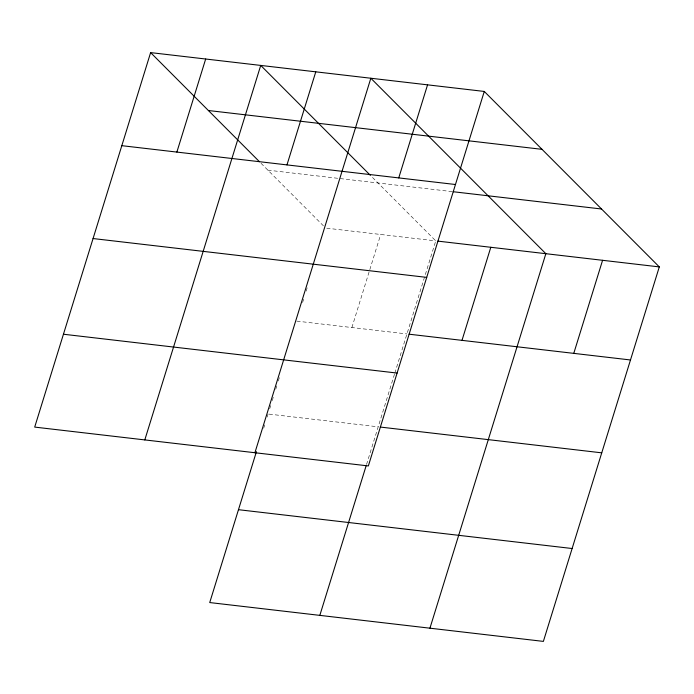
<?xml version="1.0" encoding="UTF-8"?>
<svg xmlns="http://www.w3.org/2000/svg" width="694" height="694" viewBox="0 0 694 694"><rect width="100%" height="100%" fill="white"/><g stroke="black" fill="none" stroke-linecap="round" stroke-linejoin="round"><path stroke-width="0.52" stroke-dasharray="3.47 2.6" d="M263.677 428.25L264.943 424.181M267.147 417.059L268.092 414.006M269.688 408.844L270.964 404.715M272.248 400.585L273.523 396.456M275.761 389.239L277.036 385.109M278.311 380.98L279.595 376.851M302.601 302.515L303.885 298.385M306.123 291.142L307.407 287.004M351.893 327.542L369.494 270.669M369.815 269.628L380.702 234.468M366.536 464.486L394.487 374.196M394.808 373.164L435.754 240.879L371.134 176.094M267.893 170.16L452.106 191.605M326.709 228.187L435.754 240.879M296.841 321.131L406.944 333.944M269.151 414.127L378.195 426.819M261.022 163.281L323.43 225.836"/><path stroke-width="1.04" d="M150.624 52.605L34.7 427.096L368.349 465.934L484.273 91.443L150.624 52.605L259.495 161.745M176.866 152.081L205.676 59.016M144.803 439.918L260.727 65.418L370.37 175.33M286.969 164.894L315.779 71.829M254.906 452.731L370.839 78.24L545.857 253.692L429.933 628.191M256.433 451.664L209.727 602.557L543.376 641.395L659.3 266.904L484.273 91.443M398.746 177.907L427.556 84.841M319.83 615.37L366.224 465.501M461.996 340.355L490.805 247.29M573.773 353.367L602.583 260.302M208.382 110.511L542.031 149.34M121.814 145.671L455.464 184.509M453.165 191.726L601.542 208.998M437.871 241.122L659.3 266.904M93.065 238.545L426.715 277.383M409.061 334.196L630.49 359.969M63.449 334.23L397.098 373.068M380.312 427.062L601.741 452.835M238.476 509.691L572.125 548.52"/></g></svg>
